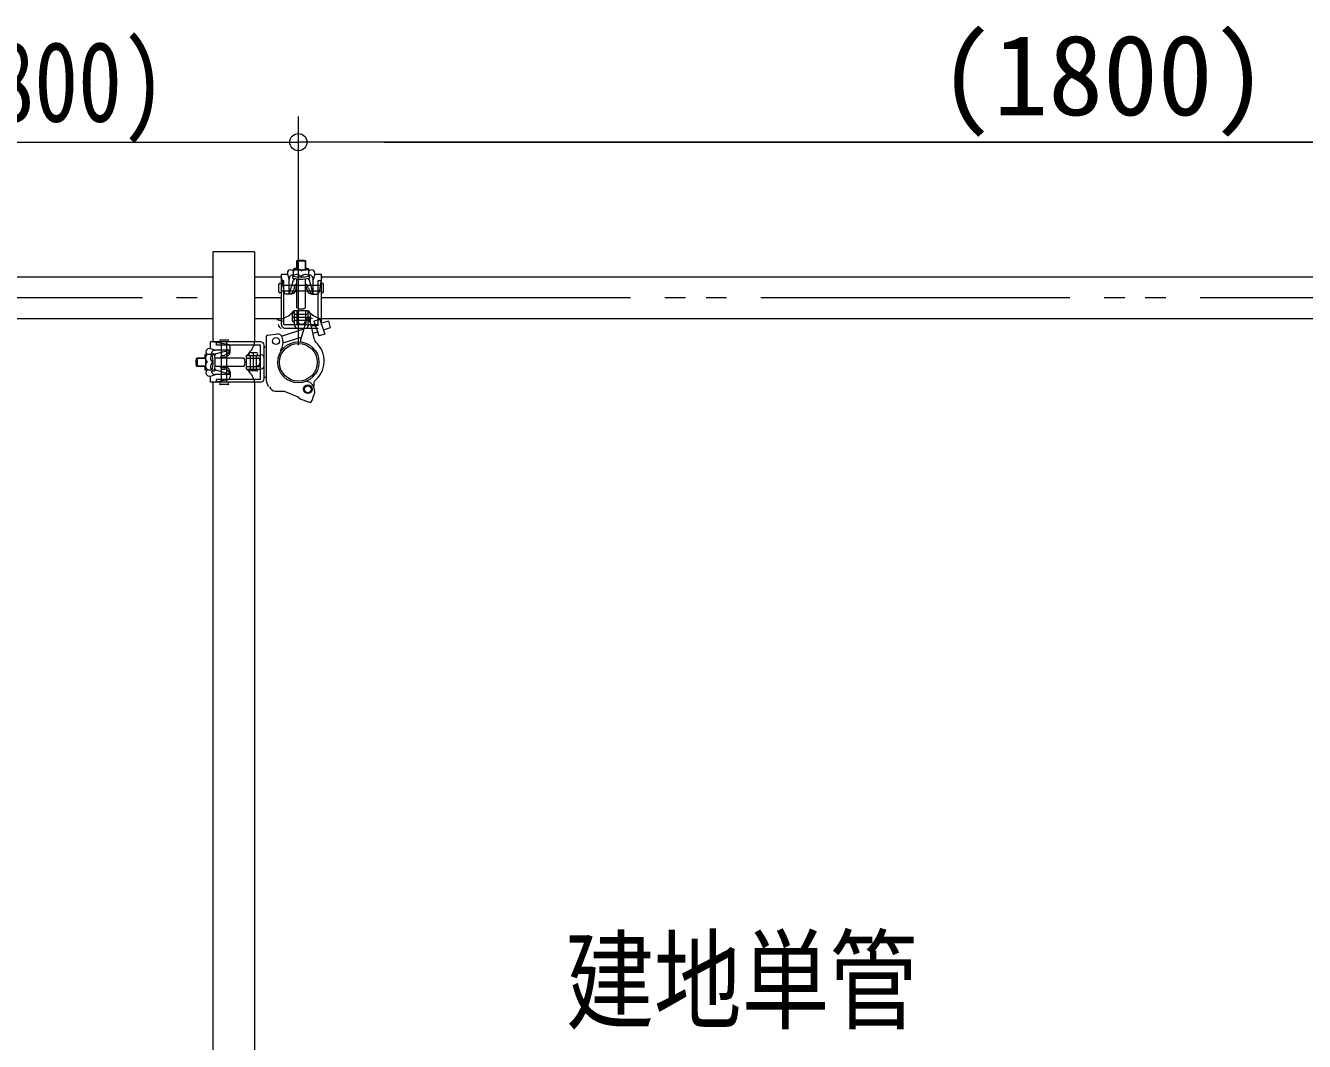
# Model space of a CAD drawing. Units: millimetres, scale not verified. Extents: x -10062 to 10062, y -6938 to 6938.
# Drawn here: x -9006 to -7515, y 4079 to 5262 of the extents above; entities that cross this region are included whole.
import ezdxf
from ezdxf.enums import TextEntityAlignment as Align

# ---------------------------------------------------------------- set-up
doc = ezdxf.new("R2010")
doc.units = ezdxf.units.MM
doc.header["$LTSCALE"] = 40
doc.header["$PDMODE"] = 32
doc.header["$PDSIZE"] = 20
doc.linetypes.add('DOUBLE_CHAIN2', pattern=[12.8, 9, -1, 0.6, -0.6, 0.6, -1])
for name, color, linetype, lineweight in [('0-2_0', 2, 'Continuous', 9), ('1-2_dim', 7, 'Continuous', 9), ('1-7_text', 7, 'Continuous', 9), ('1-9_ｸﾗﾝﾌﾟ', 1, 'Continuous', 9), ('1-B_仮囲い', 7, 'Continuous', 9)]:
    doc.layers.add(name, color=color, linetype=linetype, lineweight=lineweight)
doc.styles.add('ＭＳ ゴシック', font='')
doc.styles.get('ＭＳ ゴシック').set_extended_font_data('MS Gothic')

msp = doc.modelspace()

# ---------------------------------------------------------------- linework, layer by layer
at = {"layer": '0-2_0', "color": 4, "lineweight": 5}
msp.add_line((-9361.66, 5126.58), (-8688.01, 5126.58), dxfattribs=at)
at = {"layer": '1-2_dim'}
for p, q in [((-8688.01, 4889.97), (-8688.01, 5156.58)), ((-6888.01, 5126.58), (-8688.01, 5126.58)), ((-8588.01, 5126.58), (-6988.01, 5126.58))]:
    msp.add_line(p, q, dxfattribs=at)
msp.add_point((-8688.01, 5126.58), dxfattribs=at)
at = {"layer": '1-9_ｸﾗﾝﾌﾟ'}
for p, q in [((-8693.88, 4970.18), (-8693.88, 4978.58)), ((-8689.88, 4978.58), (-8689.88, 4988.48)), ((-8688.88, 4988.18), (-8688.88, 4978.48)), ((-8679.88, 4978.58), (-8679.88, 4988.48)), ((-8679.88, 4988.18), (-8679.88, 4978.48)), ((-8675.88, 4970.18), (-8675.88, 4978.58)), ((-8707.88, 4968.58), (-8704.88, 4952.08)), ((-8707.88, 4965.48), (-8704.88, 4965.48)), ((-8704.88, 4950.88), (-8704.88, 4965.48)), ((-8700.88, 4972.58), (-8698.88, 4966.48)), ((-8698.88, 4949.48), (-8698.88, 4966.48)), ((-8698.88, 4949.48), (-8693.88, 4965.78)), ((-8694.88, 4969.38), (-8694.88, 4968.38)), ((-8689.88, 4933.48), (-8689.88, 4966.88)), ((-8679.88, 4933.48), (-8679.88, 4966.88)), ((-8674.88, 4969.38), (-8674.88, 4968.38)), ((-8670.88, 4949.48), (-8674.88, 4965.78)), ((-8668.88, 4972.58), (-8670.88, 4966.48)), ((-8670.88, 4949.48), (-8670.88, 4966.48)), ((-8668.88, 4972.58), (-8660.88, 4972.58)), ((-8664.88, 4965.48), (-8660.88, 4965.48)), ((-8664.88, 4950.88), (-8664.88, 4965.48)), ((-8660.88, 4968.58), (-8663.88, 4952.08)), ((-8660.88, 4913.98), (-8660.88, 4972.58)), ((-8710.88, 4951.98), (-8710.88, 4960.98)), ((-8707.88, 4959.78), (-8660.88, 4959.78)), ((-8707.88, 4953.28), (-8660.88, 4953.28)), ((-8704.88, 4921.98), (-8704.88, 4950.88)), ((-8695.88, 4949.48), (-8701.88, 4949.48)), ((-8692.88, 4957.88), (-8692.88, 4955.88)), ((-8690.88, 4957.88), (-8690.88, 4954.68)), ((-8678.88, 4957.88), (-8678.88, 4954.68)), ((-8676.88, 4957.88), (-8676.88, 4955.88)), ((-8672.88, 4949.48), (-8666.88, 4949.48)), ((-8664.88, 4921.98), (-8664.88, 4950.88)), ((-8658.88, 4951.98), (-8658.88, 4960.98)), ((-8713.01, 4920.07), (-8706.01, 4917.77)), ((-8704.88, 4913.98), (-8704.88, 4921.98)), ((-8694.88, 4918.28), (-8694.88, 4926.78)), ((-8694.88, 4922.48), (-8673.88, 4922.48)), ((-8692.88, 4930.48), (-8692.88, 4913.98)), ((-8692.88, 4930.48), (-8689.88, 4930.48)), ((-8692.88, 4925.98), (-8676.88, 4925.98)), ((-8692.88, 4918.98), (-8676.88, 4918.98)), ((-8689.88, 4930.48), (-8689.88, 4913.98)), ((-8688.88, 4930.48), (-8679.88, 4930.48)), ((-8679.88, 4930.48), (-8679.88, 4913.98)), ((-8679.88, 4930.48), (-8676.88, 4930.48)), ((-8679.01, 4919.47), (-8678.01, 4920.67)), ((-8679.01, 4917.07), (-8679.01, 4919.47)), ((-8676.88, 4930.48), (-8676.88, 4913.98)), ((-8675.38, 4919.47), (-8674.38, 4920.67)), ((-8675.38, 4917.07), (-8675.38, 4919.47)), ((-8675.01, 4920.17), (-8671.01, 4902.97)), ((-8673.88, 4918.28), (-8673.88, 4926.78)), ((-8663.01, 4920.07), (-8657.01, 4902.97)), ((-8682.01, 4908.67), (-8707.01, 4900.37)), ((-8704.38, 4909.98), (-8664.88, 4909.98)), ((-8685.88, 4914.58), (-8682.88, 4914.58)), ((-8685.01, 4896.47), (-8679.01, 4917.07)), ((-8668.01, 4913.27), (-8673.01, 4911.57)), ((-8665.01, 4905.37), (-8671.01, 4903.67)), ((-8664.38, 4913.27), (-8669.38, 4911.57)), ((-8653.01, 4918.07), (-8661.01, 4915.47)), ((-8732.01, 4893.97), (-8790.61, 4893.97)), ((-8790.61, 4885.97), (-8790.61, 4893.97)), ((-8786.61, 4893.97), (-8770.11, 4890.97)), ((-8783.51, 4889.97), (-8783.51, 4893.97)), ((-8768.91, 4889.97), (-8783.51, 4889.97)), ((-8770.01, 4895.97), (-8779.01, 4895.97)), ((-8777.81, 4846.97), (-8777.81, 4893.97)), ((-8771.31, 4846.97), (-8771.31, 4893.97)), ((-8740.01, 4889.97), (-8768.91, 4889.97)), ((-8728.01, 4850.47), (-8728.01, 4889.97)), ((-8725.01, 4847.87), (-8725.01, 4900.57)), ((-8724.06, 4901.71), (-8712.06, 4903.01)), ((-8685.01, 4899.07), (-8706.01, 4892.17)), ((-8685.01, 4894.07), (-8685.01, 4896.47)), ((-8671.01, 4902.97), (-8670.01, 4897.87)), ((-8670.01, 4897.87), (-8669.01, 4895.37)), ((-8669.01, 4895.37), (-8668.01, 4893.27)), ((-8657.01, 4902.97), (-8664.01, 4900.77)), ((-8796.61, 4874.97), (-8806.51, 4874.97)), ((-8806.21, 4874.97), (-8796.51, 4874.97)), ((-8788.21, 4878.97), (-8796.61, 4878.97)), ((-8790.61, 4885.97), (-8784.51, 4883.97)), ((-8787.41, 4879.97), (-8786.41, 4879.97)), ((-8751.51, 4874.97), (-8784.91, 4874.97)), ((-8767.51, 4883.97), (-8784.51, 4883.97)), ((-8767.51, 4883.97), (-8783.81, 4879.97)), ((-8775.91, 4877.97), (-8773.91, 4877.97)), ((-8775.91, 4875.97), (-8772.71, 4875.97)), ((-8767.51, 4881.97), (-8767.51, 4887.97)), ((-8748.51, 4877.97), (-8732.01, 4877.97)), ((-8748.51, 4874.97), (-8748.51, 4877.97)), ((-8748.51, 4874.97), (-8732.01, 4874.97)), ((-8748.51, 4865.97), (-8748.51, 4874.97)), ((-8736.31, 4880.97), (-8744.81, 4880.97)), ((-8744.01, 4861.97), (-8744.01, 4877.97)), ((-8740.51, 4859.97), (-8740.51, 4880.97)), ((-8737.01, 4861.97), (-8737.01, 4877.97)), ((-8725.01, 4887.67), (-8728.01, 4887.67)), ((-8725.01, 4887.67), (-8728.01, 4887.67)), ((-8796.61, 4864.97), (-8806.51, 4864.97)), ((-8806.21, 4865.97), (-8796.51, 4865.97)), ((-8788.21, 4860.97), (-8796.61, 4860.97)), ((-8787.41, 4859.97), (-8786.41, 4859.97)), ((-8751.51, 4864.97), (-8784.91, 4864.97)), ((-8767.51, 4855.97), (-8783.81, 4860.97)), ((-8775.91, 4863.97), (-8772.71, 4863.97)), ((-8775.91, 4861.97), (-8773.91, 4861.97)), ((-8748.51, 4864.97), (-8732.01, 4864.97)), ((-8748.51, 4861.97), (-8748.51, 4864.97)), ((-8748.51, 4861.97), (-8732.01, 4861.97)), ((-8736.31, 4859.97), (-8744.81, 4859.97)), ((-8732.61, 4868.97), (-8732.61, 4871.97)), ((-8790.61, 4853.97), (-8784.51, 4855.97)), ((-8786.61, 4846.97), (-8770.11, 4849.97)), ((-8767.51, 4855.97), (-8784.51, 4855.97)), ((-8783.51, 4846.97), (-8783.51, 4849.97)), ((-8768.91, 4849.97), (-8783.51, 4849.97)), ((-8740.01, 4849.97), (-8768.91, 4849.97)), ((-8767.51, 4858.97), (-8767.51, 4852.97)), ((-8732.01, 4849.97), (-8740.01, 4849.97)), ((-8725.01, 4852.27), (-8728.01, 4852.27)), ((-8725.01, 4852.27), (-8728.01, 4852.27)), ((-8723.01, 4841.37), (-8725.01, 4847.87)), ((-8723.01, 4841.37), (-8725.01, 4847.87)), ((-8770.01, 4843.97), (-8779.01, 4843.97)), ((-8686.01, 4826.87), (-8689.01, 4829.67)), ((-8676.01, 4823.47), (-8686.01, 4826.87)), ((-8674.01, 4822.97), (-8676.01, 4823.47))]:
    msp.add_line(p, q, dxfattribs=at)
for points in [[(-8707.88, 4913.98), (-8707.88, 4972.58), (-8700.88, 4972.58)], [(-8704.88, 4913.98), (-8664.88, 4913.98), (-8664.88, 4921.98)], [(-8663.01, 4920.07), (-8670.01, 4917.77), (-8664.01, 4900.77)], [(-8653.01, 4918.07), (-8651.01, 4910.17), (-8659.01, 4907.57)], [(-8732.01, 4849.97), (-8732.01, 4889.97), (-8740.01, 4889.97)], [(-8732.01, 4846.97), (-8790.61, 4846.97), (-8790.61, 4853.97)], [(-8689.01, 4829.67), (-8704.01, 4835.97), (-8715.01, 4836.07)], [(-8674.01, 4822.97), (-8673.01, 4823.87), (-8672.01, 4825.37), (-8670.01, 4831.77)]]:
    msp.add_lwpolyline(points, dxfattribs=at)
for centre, radius in [((-8714.01, 4894.77), 4), ((-8688.01, 4869.97), 24), ((-8688.01, 4869.97), 24), ((-8677.01, 4838.57), 5), ((-8677.01, 4838.57), 4)]:
    msp.add_circle(centre, radius, dxfattribs=at)
for centre, radius, start, end in [((-8684.88, 4998.78), 21, 256.103, 283.897), ((-8696.88, 4973.68), 4, 36.195, 195.529), ((-8694.88, 4967.48), 4, 71.179, 194.571), ((-8693.88, 4969.38), 1, 90, 180), ((-8693.88, 4968.38), 1, 180, 270), ((-8689.88, 4966.38), 6, 28.583, 137.521), ((-8691.88, 4965.28), 2, 90, 165), ((-8684.88, 5006.38), 37, 256.058, 283.942), ((-8684.88, 5003.88), 37, 256.058, 283.942), ((-8688.88, 4971.28), 7, 46.511, 133.489), ((-8679.88, 4966.38), 6, 42.479, 151.417), ((-8679.88, 4971.28), 7, 46.511, 133.489), ((-8676.88, 4965.28), 2, 15, 90), ((-8674.88, 4967.48), 4, 345.429, 108.821), ((-8672.88, 4973.68), 4, 344.471, 143.805), ((-8675.88, 4969.38), 1, 0, 90), ((-8675.88, 4968.38), 1, 270, 0), ((-8709.88, 4960.98), 1, 0, 180), ((-8709.88, 4951.98), 1, 180, 0), ((-8701.88, 4952.68), 3, 190.384, 270), ((-8698.88, 4955.88), 6, 270, 0), ((-8695.88, 4954.68), 5, 270, 0), ((-8689.88, 4957.88), 3, 90, 180), ((-8689.88, 4957.88), 1, 90, 180), ((-8679.88, 4957.88), 3, 0, 90), ((-8679.88, 4957.88), 1, 0, 90), ((-8672.88, 4954.68), 5, 180, 270), ((-8669.88, 4955.88), 6, 180, 270), ((-8666.88, 4952.68), 3, 270, 349.616), ((-8659.88, 4960.98), 1, 0, 180), ((-8659.88, 4951.98), 1, 180, 0), ((-8706.88, 4922.98), 2, 210.51, 329.49), ((-8713.88, 4947.28), 27, 290.106, 321.428), ((-8693.88, 4926.78), 1, 0, 180), ((-8684.88, 4943.18), 11, 242.604, 297.396), ((-8677.01, 4919.67), 2, 21.731, 135.115), ((-8655.88, 4947.28), 27, 218.572, 249.894), ((-8674.88, 4926.78), 1, 0, 180), ((-8673.38, 4919.67), 2, 21.731, 135.115), ((-8662.88, 4922.98), 2, 210.51, 329.49), ((-8707.51, 4913.98), 4, 180, 270), ((-8703.88, 4913.98), 4, 180, 270), ((-8693.88, 4918.28), 1, 180, 0), ((-8688.88, 4913.98), 4, 180, 270), ((-8685.88, 4917.78), 3, 180, 270), ((-8682.88, 4917.78), 3, 270, 0), ((-8679.88, 4913.98), 4, 270, 0), ((-8674.88, 4918.28), 1, 180, 0), ((-8779.01, 4894.97), 1, 90, 270), ((-8770.71, 4887.97), 3, 0, 79.616), ((-8770.01, 4894.97), 1, 270, 90), ((-8765.31, 4898.97), 27, 308.572, 339.894), ((-8741.01, 4891.97), 2, 300.51, 59.49), ((-8732.01, 4889.97), 4, 0, 90), ((-8724.02, 4900.71), 1, 92.236, 187.807), ((-8711.62, 4898.02), 5, 15.541, 95.066), ((-8722.82, 4893.65), 17, 338.233, 19.633), ((-8688.01, 4871.57), 30, 307.54, 46.918), ((-8816.81, 4869.97), 21, 346.103, 13.897), ((-8789.31, 4874.97), 7, 136.511, 223.489), ((-8791.71, 4881.97), 4, 74.471, 233.805), ((-8784.41, 4874.97), 6, 132.479, 241.417), ((-8785.51, 4879.97), 4, 75.429, 198.821), ((-8824.41, 4869.97), 37, 346.058, 13.942), ((-8787.41, 4878.97), 1, 90, 180), ((-8786.41, 4878.97), 1, 0, 90), ((-8821.91, 4869.97), 37, 346.058, 13.942), ((-8783.31, 4877.97), 2, 105, 180), ((-8775.91, 4874.97), 3, 90, 180), ((-8775.91, 4874.97), 1, 90, 180), ((-8773.91, 4884.97), 6, 270, 0), ((-8772.71, 4881.97), 5, 270, 0), ((-8761.21, 4869.97), 11, 332.604, 27.396), ((-8744.81, 4879.97), 1, 90, 270), ((-8736.31, 4879.97), 1, 270, 90), ((-8735.81, 4871.97), 3, 0, 90), ((-8732.01, 4874.97), 4, 0, 90), ((-8697.39, 4880.2), 12, 143.446, 166.626), ((-8789.31, 4865.97), 7, 136.511, 223.489), ((-8791.71, 4857.97), 4, 126.195, 285.529), ((-8784.41, 4864.97), 6, 118.583, 227.521), ((-8785.51, 4859.97), 4, 161.179, 284.571), ((-8787.41, 4860.97), 1, 180, 270), ((-8786.41, 4860.97), 1, 270, 0), ((-8783.31, 4862.97), 2, 180, 255), ((-8775.91, 4864.97), 3, 180, 270), ((-8775.91, 4864.97), 1, 180, 270), ((-8773.91, 4855.97), 6, 0, 90), ((-8772.71, 4858.97), 5, 0, 90), ((-8765.31, 4840.97), 27, 20.106, 51.428), ((-8744.81, 4860.97), 1, 90, 270), ((-8736.31, 4860.97), 1, 270, 90), ((-8735.81, 4868.97), 3, 270, 0), ((-8732.01, 4865.97), 4, 270, 0), ((-8779.01, 4844.97), 1, 90, 270), ((-8770.71, 4852.97), 3, 280.384, 0), ((-8770.01, 4844.97), 1, 270, 90), ((-8741.01, 4847.97), 2, 300.51, 59.49), ((-8732.01, 4850.97), 4, 270, 0), ((-8679.01, 4838.57), 9, 45.443, 101.661), ((-8683.01, 4835.77), 14, 342.968, 41.535), ((-8653.01, 4843.97), 17, 166.304, 186.801), ((-8715.01, 4843.57), 7, 197.072, 270.824), ((-8715.01, 4843.57), 7, 197.072, 270.824)]:
    msp.add_arc(centre, radius, start, end, dxfattribs=at)
for centre, major_axis in [((-8684.88, 4978.58), (-9, 0)), ((-8796.61, 4869.97), (0, -9))]:
    msp.add_ellipse(centre, major_axis=major_axis, ratio=0.1021, start_param=5.3014195, end_param=10.4065432, dxfattribs=at)
for centre, major_axis in [((-8684.88, 4988.48), (-5, 0)), ((-8806.51, 4869.97), (0, -5))]:
    msp.add_ellipse(centre, major_axis=major_axis, ratio=0.1218, dxfattribs=at)
at = {"layer": '1-B_仮囲い'}
for p, q in [((-8739.28, 4998.67), (-8787.88, 4998.67)), ((-8787.88, 4998.67), (-8787.88, 4893.97)), ((-8739.28, 4998.67), (-8739.28, 4893.97)), ((-9229.78, 4969.69), (-8787.88, 4969.69)), ((-8739.28, 4969.69), (-8707.88, 4969.69)), ((-8660.88, 4969.69), (-6907.88, 4969.69)), ((-9230.3, 4921.14), (-8787.88, 4921.15)), ((-8739.28, 4921.15), (-8707.88, 4921.15)), ((-8660.88, 4921.15), (-6907.88, 4921.15)), ((-8787.88, 4846.97), (-8787.88, 3609.64)), ((-8739.28, 4846.97), (-8739.28, 3609.64))]:
    msp.add_line(p, q, dxfattribs=at)
at = {"layer": '1-B_仮囲い', "linetype": 'DOUBLE_CHAIN2'}
for p, q in [((-9229.88, 4945.61), (-8787.4, 4945.61)), ((-8738.8, 4945.61), (-8707.88, 4945.61)), ((-8660.88, 4945.61), (-6907.88, 4945.61))]:
    msp.add_line(p, q, dxfattribs=at)
at = {"layer": '1-B_仮囲い'}
msp.add_circle((-8688.01, 4869.97), 22, dxfattribs=at)

# ---------------------------------------------------------------- texts
at = {"layer": '0-2_0', "style": 'ＭＳ ゴシック', "width": 0.8}
msp.add_text('(@1,800)', height=93.84, dxfattribs=at).set_placement((-9251.13, 5122.12), align=Align.BOTTOM_LEFT)
at = {"layer": '1-2_dim', "color": 2, "style": 'ＭＳ ゴシック'}
msp.add_text('(1800)', height=93.84, dxfattribs=at).set_placement((-7941.61, 5129.78), align=Align.BOTTOM_LEFT)
at = {"layer": '1-7_text', "style": 'ＭＳ ゴシック', "width": 0.8}
msp.add_text('建地単管', height=93.84, dxfattribs=at).set_placement((-8376.15, 4074.79), align=Align.BOTTOM_LEFT)

doc.saveas('drawing.dxf')
